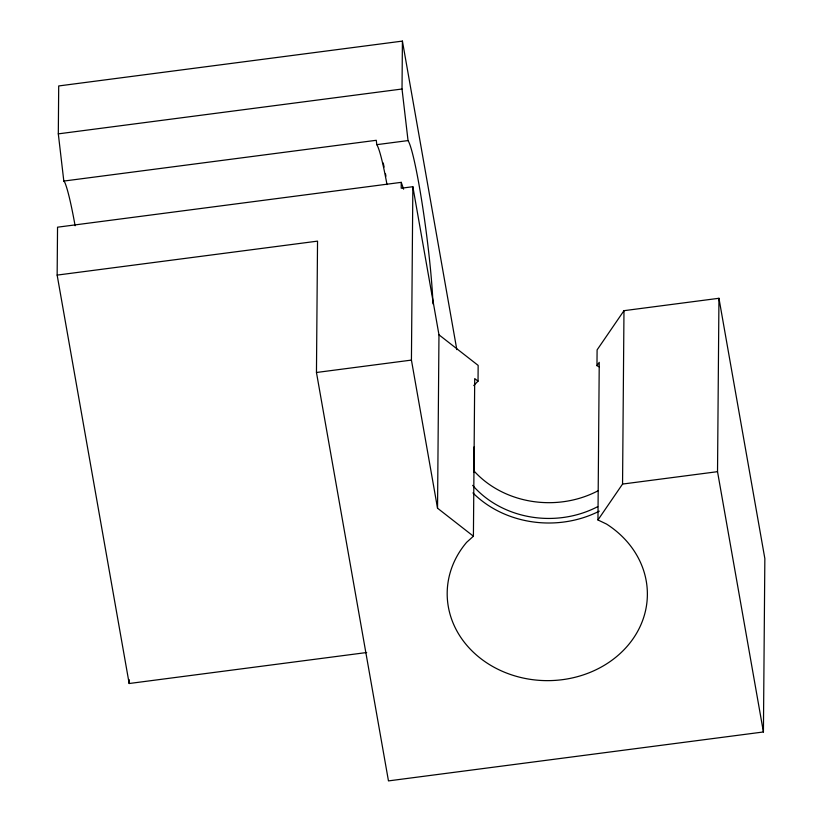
<?xml version="1.0" encoding="UTF-8"?>
<svg xmlns="http://www.w3.org/2000/svg" width="822" height="822" viewBox="0 0 822 822"><rect width="100%" height="100%" fill="white"/><g stroke="black" fill="none" stroke-linecap="round" stroke-linejoin="round"><path stroke-width="1.23" d="M366.684 652.524L129.167 683.514L57.15 275.103L57.54 227.191L401.249 182.35L403.612 189.183M75.11 225.752A100.099 7.891 82.6 0 0 64.753 182.299L63.818 181.066L58.311 133.863L58.701 85.95L402.41 41.1L456.816 349.617M129.167 683.514L129.198 679.681M599.238 366.859A94.828 82.2 0.5 0 0 596.967 365.656L597.101 349.895L623.98 310.675L718.952 298.283L764.85 558.58L763.422 731.97L388.467 780.9L316.46 372.489L317.539 241.134L57.15 275.103M401.249 182.35L401.208 188.228L412.85 186.707L438.969 334.811L437.54 508.212L473.41 536.211L466.619 542.335A100.099 86.762 0.5 0 0 488.011 663.673A100.099 86.762 0.5 0 0 627.946 645.414A100.099 86.762 0.5 0 0 606.554 524.076L597.954 519.966L599.248 362.327L596.967 365.656M432.999 303.914A94.828 7.48 82.6 0 0 422.734 207.298A94.828 7.48 82.6 0 0 408.041 140.583L402.02 89.012L402.41 41.1M437.54 508.212L411.432 360.098L412.85 186.707M473.41 536.211L474.715 378.582L478.034 381.172A94.828 82.2 0.5 0 0 473.77 385.58M474.243 472.537L473.986 446.983M478.034 381.172L478.157 365.41L438.969 334.811M597.954 519.966L622.552 484.066L623.98 310.675M763.422 731.97L717.524 471.674L718.952 298.283M58.311 133.863L402.02 89.012M63.818 181.066L376.281 140.295L376.795 144.662A94.828 7.48 82.6 0 1 387.008 184.621M376.795 144.662L408.041 140.583M316.46 372.489L411.432 360.098M622.552 484.066L717.524 471.674M597.686 506.66A94.828 82.2 0.5 0 1 472.66 485.35M597.82 490.898A94.828 82.2 0.5 0 1 473.595 470.503M383.227 162.992A100.099 7.891 82.6 0 1 384.1 167.072M385.477 173.812A100.099 7.891 82.6 0 1 385.939 176.196M599.289 511.15A100.099 86.762 0.5 0 1 472.948 492.933"/></g></svg>
